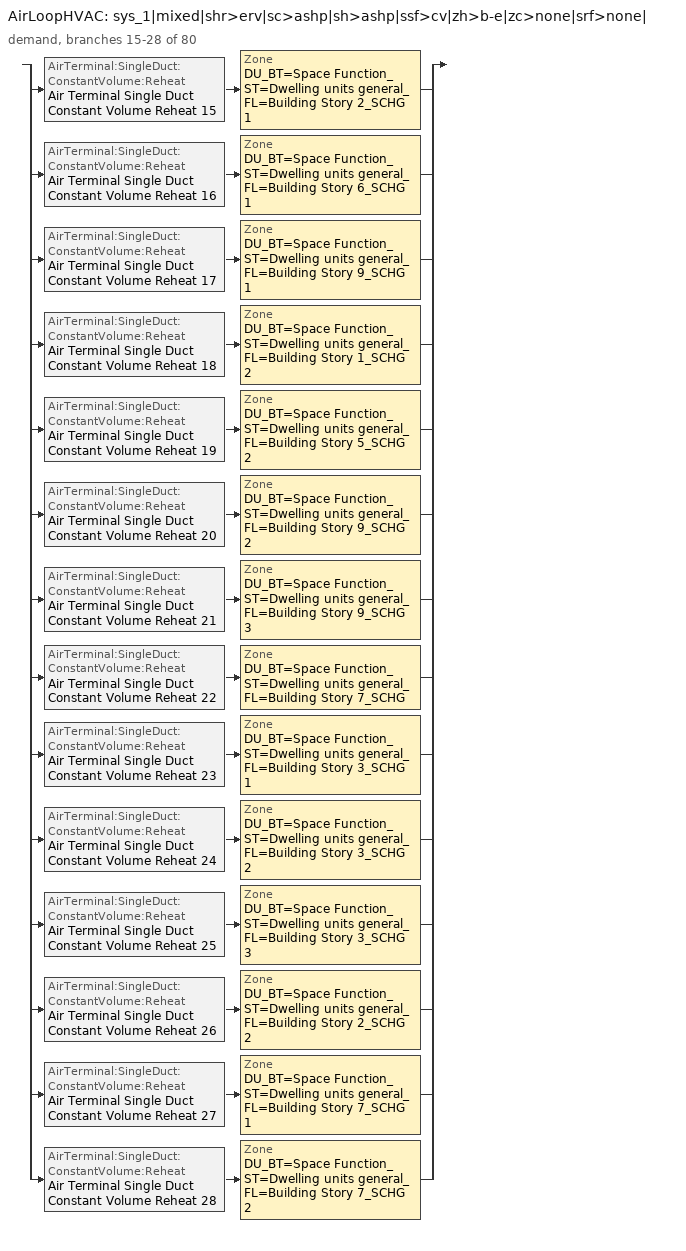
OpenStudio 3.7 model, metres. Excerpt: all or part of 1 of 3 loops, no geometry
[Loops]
AirLoopHVAC 'sys_1|mixed|shr>erv|sc>ashp|sh>ashp|ssf>cv|zh>b-e|zc>none|srf>none|'
 demand, branches 15-28 of 80: split
  | AirTerminal:SingleDuct:ConstantVolume:Reheat 'Air Terminal Single Duct Constant Volume Reheat 15' > Zone 'DU_BT=Space Function_ST=Dwelling units general_FL=Building Story 2_SCHG 1'
  | AirTerminal:SingleDuct:ConstantVolume:Reheat 'Air Terminal Single Duct Constant Volume Reheat 16' > Zone 'DU_BT=Space Function_ST=Dwelling units general_FL=Building Story 6_SCHG 1'
  | AirTerminal:SingleDuct:ConstantVolume:Reheat 'Air Terminal Single Duct Constant Volume Reheat 17' > Zone 'DU_BT=Space Function_ST=Dwelling units general_FL=Building Story 9_SCHG 1'
  | AirTerminal:SingleDuct:ConstantVolume:Reheat 'Air Terminal Single Duct Constant Volume Reheat 18' > Zone 'DU_BT=Space Function_ST=Dwelling units general_FL=Building Story 1_SCHG 2'
  | AirTerminal:SingleDuct:ConstantVolume:Reheat 'Air Terminal Single Duct Constant Volume Reheat 19' > Zone 'DU_BT=Space Function_ST=Dwelling units general_FL=Building Story 5_SCHG 2'
  | AirTerminal:SingleDuct:ConstantVolume:Reheat 'Air Terminal Single Duct Constant Volume Reheat 20' > Zone 'DU_BT=Space Function_ST=Dwelling units general_FL=Building Story 9_SCHG 2'
  | AirTerminal:SingleDuct:ConstantVolume:Reheat 'Air Terminal Single Duct Constant Volume Reheat 21' > Zone 'DU_BT=Space Function_ST=Dwelling units general_FL=Building Story 9_SCHG 3'
  | AirTerminal:SingleDuct:ConstantVolume:Reheat 'Air Terminal Single Duct Constant Volume Reheat 22' > Zone 'DU_BT=Space Function_ST=Dwelling units general_FL=Building Story 7_SCHG'
  | AirTerminal:SingleDuct:ConstantVolume:Reheat 'Air Terminal Single Duct Constant Volume Reheat 23' > Zone 'DU_BT=Space Function_ST=Dwelling units general_FL=Building Story 3_SCHG 1'
  | AirTerminal:SingleDuct:ConstantVolume:Reheat 'Air Terminal Single Duct Constant Volume Reheat 24' > Zone 'DU_BT=Space Function_ST=Dwelling units general_FL=Building Story 3_SCHG 2'
  | AirTerminal:SingleDuct:ConstantVolume:Reheat 'Air Terminal Single Duct Constant Volume Reheat 25' > Zone 'DU_BT=Space Function_ST=Dwelling units general_FL=Building Story 3_SCHG 3'
  | AirTerminal:SingleDuct:ConstantVolume:Reheat 'Air Terminal Single Duct Constant Volume Reheat 26' > Zone 'DU_BT=Space Function_ST=Dwelling units general_FL=Building Story 2_SCHG 2'
  | AirTerminal:SingleDuct:ConstantVolume:Reheat 'Air Terminal Single Duct Constant Volume Reheat 27' > Zone 'DU_BT=Space Function_ST=Dwelling units general_FL=Building Story 7_SCHG 1'
  | AirTerminal:SingleDuct:ConstantVolume:Reheat 'Air Terminal Single Duct Constant Volume Reheat 28' > Zone 'DU_BT=Space Function_ST=Dwelling units general_FL=Building Story 7_SCHG 2'
[Sizing:Zone] Zone Cooling Design Supply Air Temperature Input Method=TemperatureDifference; Zone Cooling Design Supply Air Temperature {C}=14; Zone Cooling Design Supply Air Temperature Difference {deltaC}=11; Zone Heating Design Supply Air Temperature Input Method=TemperatureDifference; Zone Heating Design Supply Air Temperature {C}=40; Zone Heating Design Supply Air Temperature Difference {deltaC}=21; Zone Cooling Design Supply Air Humidity Ratio {kg-H2O/kg-air}=0.0085; Zone Heating Design Supply Air Humidity Ratio {kg-H2O/kg-air}=0.008; Zone Heating Sizing Factor=1.3; Zone Cooling Sizing Factor=1; Cooling Design Air Flow Method=DesignDay; Heating Design Air Flow Method=DesignDay; Account for Dedicated Outdoor Air System=No; Dedicated Outdoor Air System Control Strategy=NeutralSupplyAir; Dedicated Outdoor Air Low Setpoint Temperature for Design {C}=autosize; Dedicated Outdoor Air High Setpoint Temperature for Design {C}=autosize; Zone Load Sizing Method=Sensible Load Only No Latent Load; Zone Latent Cooling Design Supply Air Humidity Ratio Input Method=HumidityRatioDifference; Zone Cooling Design Supply Air Humidity Ratio Difference {kgWater/kgDryAir}=0.005; Zone Latent Heating Design Supply Air Humidity Ratio Input Method=HumidityRatioDifference; Zone Humidification Design Supply Air Humidity Ratio Difference {kgWater/kgDryAir}=0.005
DU_BT=Space Function_ST=Dwelling units general_FL=Building Story 2_SCHG 1; DU_BT=Space Function_ST=Dwelling units general_FL=Building Story 6_SCHG 1; DU_BT=Space Function_ST=Dwelling units general_FL=Building Story 9_SCHG 1; DU_BT=Space Function_ST=Dwelling units general_FL=Building Story 1_SCHG 2; DU_BT=Space Function_ST=Dwelling units general_FL=Building Story 5_SCHG 2; DU_BT=Space Function_ST=Dwelling units general_FL=Building Story 9_SCHG 2; DU_BT=Space Function_ST=Dwelling units general_FL=Building Story 9_SCHG 3; DU_BT=Space Function_ST=Dwelling units general_FL=Building Story 7_SCHG; DU_BT=Space Function_ST=Dwelling units general_FL=Building Story 3_SCHG 1; DU_BT=Space Function_ST=Dwelling units general_FL=Building Story 3_SCHG 2; DU_BT=Space Function_ST=Dwelling units general_FL=Building Story 3_SCHG 3; DU_BT=Space Function_ST=Dwelling units general_FL=Building Story 2_SCHG 2; DU_BT=Space Function_ST=Dwelling units general_FL=Building Story 7_SCHG 1; DU_BT=Space Function_ST=Dwelling units general_FL=Building Story 7_SCHG 2
[Zone equipment]
DU_BT=Space Function_ST=Dwelling units general_FL=Building Story 2_SCHG 1: Zone HVAC Baseboard Convective Electric 15, Air Terminal Single Duct Constant Volume Reheat 15
DU_BT=Space Function_ST=Dwelling units general_FL=Building Story 6_SCHG 1: Zone HVAC Baseboard Convective Electric 16, Air Terminal Single Duct Constant Volume Reheat 16
DU_BT=Space Function_ST=Dwelling units general_FL=Building Story 9_SCHG 1: Zone HVAC Baseboard Convective Electric 17, Air Terminal Single Duct Constant Volume Reheat 17
DU_BT=Space Function_ST=Dwelling units general_FL=Building Story 1_SCHG 2: Zone HVAC Baseboard Convective Electric 18, Air Terminal Single Duct Constant Volume Reheat 18
DU_BT=Space Function_ST=Dwelling units general_FL=Building Story 5_SCHG 2: Zone HVAC Baseboard Convective Electric 19, Air Terminal Single Duct Constant Volume Reheat 19
DU_BT=Space Function_ST=Dwelling units general_FL=Building Story 9_SCHG 2: Zone HVAC Baseboard Convective Electric 20, Air Terminal Single Duct Constant Volume Reheat 20
DU_BT=Space Function_ST=Dwelling units general_FL=Building Story 9_SCHG 3: Zone HVAC Baseboard Convective Electric 21, Air Terminal Single Duct Constant Volume Reheat 21
DU_BT=Space Function_ST=Dwelling units general_FL=Building Story 7_SCHG: Zone HVAC Baseboard Convective Electric 22, Air Terminal Single Duct Constant Volume Reheat 22
DU_BT=Space Function_ST=Dwelling units general_FL=Building Story 3_SCHG 1: Zone HVAC Baseboard Convective Electric 23, Air Terminal Single Duct Constant Volume Reheat 23
DU_BT=Space Function_ST=Dwelling units general_FL=Building Story 3_SCHG 2: Zone HVAC Baseboard Convective Electric 24, Air Terminal Single Duct Constant Volume Reheat 24
DU_BT=Space Function_ST=Dwelling units general_FL=Building Story 3_SCHG 3: Zone HVAC Baseboard Convective Electric 25, Air Terminal Single Duct Constant Volume Reheat 25
DU_BT=Space Function_ST=Dwelling units general_FL=Building Story 2_SCHG 2: Zone HVAC Baseboard Convective Electric 26, Air Terminal Single Duct Constant Volume Reheat 26
DU_BT=Space Function_ST=Dwelling units general_FL=Building Story 7_SCHG 1: Zone HVAC Baseboard Convective Electric 27, Air Terminal Single Duct Constant Volume Reheat 27
DU_BT=Space Function_ST=Dwelling units general_FL=Building Story 7_SCHG 2: Zone HVAC Baseboard Convective Electric 28, Air Terminal Single Duct Constant Volume Reheat 28
[ZoneHVAC:Baseboard:Convective:Electric] Availability Schedule=Always On Discrete; Nominal Capacity {W}=autosize; Efficiency=1
Zone HVAC Baseboard Convective Electric 15; Zone HVAC Baseboard Convective Electric 16; Zone HVAC Baseboard Convective Electric 17; Zone HVAC Baseboard Convective Electric 18; Zone HVAC Baseboard Convective Electric 19; Zone HVAC Baseboard Convective Electric 20; Zone HVAC Baseboard Convective Electric 21; Zone HVAC Baseboard Convective Electric 22; Zone HVAC Baseboard Convective Electric 23; Zone HVAC Baseboard Convective Electric 24; Zone HVAC Baseboard Convective Electric 25; Zone HVAC Baseboard Convective Electric 26; Zone HVAC Baseboard Convective Electric 27; Zone HVAC Baseboard Convective Electric 28
[Coil:Heating:Gas] Availability Schedule=Always On Discrete; Gas Burner Efficiency=0.95; Nominal Capacity {W}=AutoSize; On Cycle Parasitic Electric Load {W}=0; Part Load Fraction Correlation Curve=FURNACE-EFFPLR-NECB2011; Off Cycle Parasitic Gas Load {W}=0
Coil Heating Gas 15; Coil Heating Gas 16; Coil Heating Gas 17; Coil Heating Gas 18; Coil Heating Gas 19; Coil Heating Gas 20; Coil Heating Gas 21; Coil Heating Gas 22; Coil Heating Gas 23; Coil Heating Gas 24; Coil Heating Gas 25; Coil Heating Gas 26; Coil Heating Gas 27; Coil Heating Gas 28
[AirTerminal:SingleDuct:ConstantVolume:Reheat] Availability Schedule=Always On Discrete; Maximum Air Flow Rate {m3/s}=autosize; Maximum Hot Water or Steam Flow Rate {m3/s}=autosize; Minimum Hot Water or Steam Flow Rate {m3/s}=0; Convergence Tolerance=0.001; Maximum Reheat Air Temperature {C}=35
Name | Reheat Coil
Air Terminal Single Duct Constant Volume Reheat 15 | Coil Heating Gas 15
Air Terminal Single Duct Constant Volume Reheat 16 | Coil Heating Gas 16
Air Terminal Single Duct Constant Volume Reheat 17 | Coil Heating Gas 17
Air Terminal Single Duct Constant Volume Reheat 18 | Coil Heating Gas 18
Air Terminal Single Duct Constant Volume Reheat 19 | Coil Heating Gas 19
Air Terminal Single Duct Constant Volume Reheat 20 | Coil Heating Gas 20
Air Terminal Single Duct Constant Volume Reheat 21 | Coil Heating Gas 21
Air Terminal Single Duct Constant Volume Reheat 22 | Coil Heating Gas 22
Air Terminal Single Duct Constant Volume Reheat 23 | Coil Heating Gas 23
Air Terminal Single Duct Constant Volume Reheat 24 | Coil Heating Gas 24
Air Terminal Single Duct Constant Volume Reheat 25 | Coil Heating Gas 25
Air Terminal Single Duct Constant Volume Reheat 26 | Coil Heating Gas 26
Air Terminal Single Duct Constant Volume Reheat 27 | Coil Heating Gas 27
Air Terminal Single Duct Constant Volume Reheat 28 | Coil Heating Gas 28
[Schedule:Constant]
Always On Discrete: Value=1
[Curve:Cubic]
FURNACE-EFFPLR-NECB2011: Coefficient1 Constant=0.722; Coefficient2 x=0.8211; Coefficient3 x**2=-1.0396; Coefficient4 x**3=0.5; Minimum Value of x=0; Maximum Value of x=1
